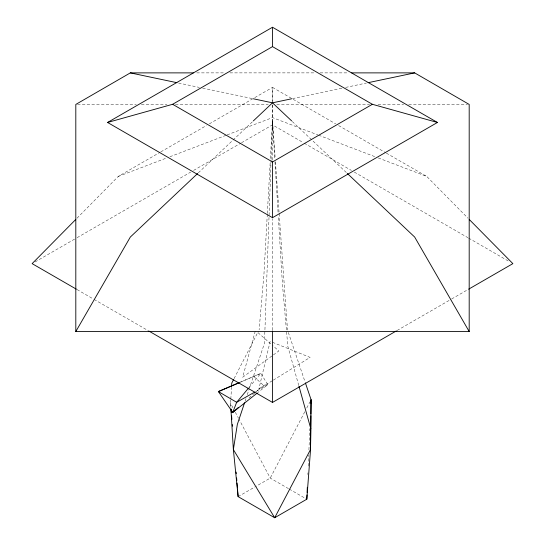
<?xml version="1.0" encoding="UTF-8"?>
<svg xmlns="http://www.w3.org/2000/svg" width="545" height="545" viewBox="0 0 545 545"><rect width="100%" height="100%" fill="white"/><g stroke="black" fill="none" stroke-linecap="round" stroke-linejoin="round"><path stroke-width="0.41" stroke-dasharray="2.73 2.04" d="M272.5 330.127L272.5 218.749M272.5 160.101L272.5 105.015M272.5 101.656L272.5 87.391L335.666 123.858M271.083 160.189L264.441 343.343L249.406 388.312M271.11 159.338L272.5 121.045L275.184 158.404M307.864 474.545L307.939 472.849M308.232 466.043L308.702 454.986M308.926 449.884L309.833 428.629M267.295 214.26L263.984 273.583L259.127 329.82M267.343 213.415L270.231 161.722M270.415 158.329L272.5 121.045L274.782 158.445M230.773 399.914L230.773 406.652M230.821 399.076L231.523 387.284M270.163 341.361L258.855 389.062L272.568 380.587M255.23 331.217L242.661 377.249L272.704 355.415M245.114 401.161L246.183 397.952M247.26 394.737L249.14 389.116M234.091 378.571L258.357 331.319M304.798 411.775L270.245 478.101L255.646 486.528M306.76 408.007L309.901 401.978M249.024 387.495L260.857 373.325L267.765 384.709L257.853 392.55M76.988 218.225L118.258 176.437L160.121 152.266M198.326 172.847L252.723 121.494M249.031 398.007L255.298 392.461M255.925 391.909L263.439 385.26L267.765 384.709L255.176 391.835M273.386 354.918L278.849 350.953L273.161 345.952M273.29 380.144L310.112 357.397L271.73 341.994M160.857 151.844L206.398 125.554M209.334 123.858L272.5 87.391L272.5 101.547M35.078 261.941L76.368 238.097M77.104 237.674L190.655 172.118M193.604 170.415L240.795 143.165M241.53 142.742L272.5 124.86L303.47 142.742M397.114 330.474L450.94 299.403M451.676 298.973L467.896 289.606M238.124 496.638L254.917 486.951M240.733 382.079L260.857 373.325L240.011 382.283M118.258 176.437L166.756 157.941M169.938 156.728L226.386 135.194M227.183 134.894L272.5 117.604L317.817 134.894M292.454 98.618L342.335 88.113M345.659 87.411L366.444 83.038M196.731 72.88L224.826 72.88M229.935 72.88L315.065 72.88M320.174 72.88L348.269 72.88M77.513 104.429L136.264 104.429M141.373 104.429L166.92 104.429M175.435 104.429L268.242 104.429M276.758 104.429L369.565 104.429M378.08 104.429L403.627 104.429M408.736 104.429L467.487 104.429M178.556 83.038L199.341 87.411M202.665 88.113L252.546 98.618M318.614 135.194L375.062 156.728M378.244 157.941L426.742 176.437L468.012 218.225M338.602 125.554L385.615 152.695M386.344 153.118L426.742 176.437M304.205 143.165L351.396 170.415M354.345 172.118L467.896 237.674M468.632 238.097L509.922 261.941M77.104 289.606L93.324 298.973M94.06 299.403L147.886 330.474M288.523 488.654L270.245 478.101L238.901 418.996M289.259 489.076L306.072 498.784M257.983 332.627L272.527 345.401M253.827 376.513L263.439 385.26M292.277 121.494L346.675 172.847M232.947 407.776L230.569 403.286L230.978 408.375M235.331 412.265L238.506 418.247M288.319 332.436L305.118 382.093M298.755 385.513L287.842 346.395L282.446 284.238L278.297 216.242M275.429 161.804L279.088 212.748M279.142 213.599L287.508 330.032M274.987 161.845L278.093 212.843M272.5 104.878L272.5 124.86"/><path stroke-width="0.82" d="M351.668 72.88L414.663 72.88L469.191 104.429L469.191 331.544L75.809 331.544L75.809 104.429L130.337 72.88L193.332 72.88M148.628 330.904L272.5 402.421L272.5 330.978M272.5 217.687L272.5 161.954L372.378 104.293L437.424 122.468L272.5 217.687L107.576 122.468L272.5 27.25L437.424 122.468M230.923 409.179L233.369 449.591L238.124 496.638L274.687 517.75L306.808 499.206L310.548 449.462L311.079 399.717L305.391 382.897M310.909 415.733L310.548 449.462L274.687 517.75L233.369 449.591L237.327 424.446L244.576 402.769M310.923 414.05L311.079 399.717L310.929 403.116M306.808 499.206L306.992 494.955M307.101 492.407L307.319 487.305M231.577 386.439L231.775 383.074L233.703 379.32M75.809 331.544L130.337 237.041L197.706 173.433M248.486 388.135L236.659 402.305L232.742 412.415L218.395 391.569L239.241 382.617M75.789 219.437L32.128 263.637L76.368 289.184M253.336 120.915L272.5 102.821L291.623 98.795M238.376 407.428L232.742 412.415L257.192 393.074M107.576 122.468L172.622 104.293L272.5 46.625L372.378 104.293M272.5 402.421L396.372 330.904M468.632 289.184L512.872 263.637L469.211 219.437M254.433 392.25L236.659 402.305L218.395 391.569L239.194 382.733M368.107 82.683L414.663 72.88M130.337 72.88L176.893 82.683M253.377 98.795L272.5 102.821L291.664 120.915M172.622 104.293L272.5 161.954M347.294 173.433L414.663 237.041L469.191 331.544M298.98 386.323L310.8 428.697M231.053 409.227L231.325 412.619M231.598 416.019L231.877 419.412M232.286 424.501L232.422 426.197M236.135 472.031L236.271 473.728M236.612 477.972L236.823 480.513M237.027 483.061L237.368 487.305M237.511 489.001L238.124 496.638M272.5 27.25L272.5 46.625"/></g></svg>
